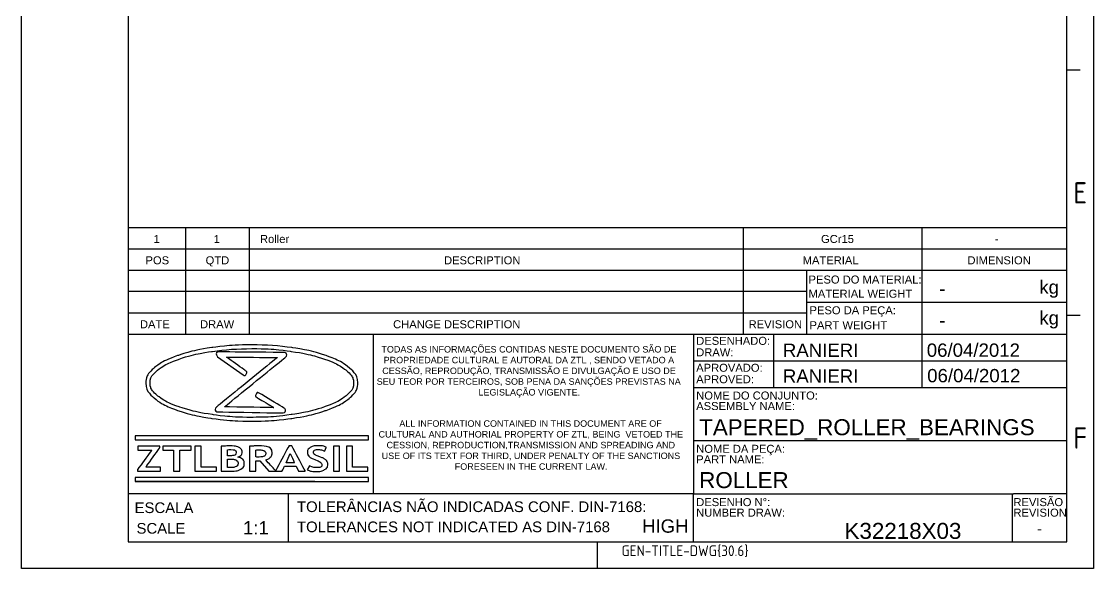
# Model space of a CAD drawing. Header units: millimetres. Extents: x 4980 to 5188, y 1170 to 1461.
# Drawn here: x 4980.2 to 5188.3, y 1170.2 to 1276.4 of the extents above; entities that cross this region are included whole.
import ezdxf
from ezdxf.enums import TextEntityAlignment as Align

# ---------------------------------------------------------------- set-up
doc = ezdxf.new("R2010")
doc.units = ezdxf.units.MM
doc.linetypes.add('ACAD_ISO02W100', pattern=[15, 12, -3])
doc.layers.add('AM_8', color=40, linetype='ACAD_ISO02W100', lineweight=35)
doc.layers.add('Camada 1', color=7, linetype='Continuous')
doc.styles.add('ACISOTS', font='isocp.shx', dxfattribs={"height": 1})
doc.styles.get("Standard").update_dxf_attribs({"font": 'arial.ttf'})

msp = doc.modelspace()

# ---------------------------------------------------------------- linework, layer by layer
at = {"color": 135, "lineweight": 25}
for p, q in [((4980.2381, 1170.15583), (4980.2381, 1460.98679)), ((5188.2702, 1460.98679), (5188.2702, 1170.15583)), ((5185.68274, 1266.92699), (5183.09528, 1266.92699)), ((5185.68274, 1219.31765), (5183.09528, 1219.31765)), ((5092.01654, 1170.15583), (5092.01654, 1175.33076)), ((5188.2702, 1170.15583), (4980.2381, 1170.15583))]:
    msp.add_line(p, q, dxfattribs=at)
for p, q in [((5000.93781, 1455.81186), (5000.93781, 1175.33076)), ((5183.09528, 1175.33076), (5183.09528, 1455.81186)), ((5000.93781, 1236.39491), (5183.09528, 1236.39491)), ((5000.93781, 1236.39491), (5132.63754, 1236.39491)), ((5012.11894, 1219.83514), (5012.11894, 1236.39491)), ((5024.51003, 1219.83514), (5024.51003, 1236.39491)), ((5120.32611, 1219.83514), (5120.32611, 1236.39491)), ((5154.92382, 1236.39491), (5154.92382, 1215.6952)), ((5000.93781, 1232.25497), (5183.09528, 1232.25497)), ((5000.93781, 1232.25497), (5132.63754, 1232.25497)), ((5000.93781, 1228.11503), (5183.09528, 1228.11503)), ((5000.93781, 1228.11503), (5000.93781, 1175.33076)), ((5000.93781, 1228.11503), (5132.63754, 1228.11503)), ((5012.11894, 1215.6952), (5012.11894, 1228.11503)), ((5024.51003, 1215.6952), (5024.51003, 1228.11503)), ((5120.32611, 1215.6952), (5120.32611, 1228.11503)), ((5132.63754, 1215.6952), (5132.63754, 1228.11503)), ((5154.92382, 1228.11503), (5154.92382, 1221.90511)), ((5183.09528, 1175.33076), (5183.09528, 1228.11503)), ((5132.63754, 1223.97508), (5000.93781, 1223.97508)), ((5132.63754, 1221.90511), (5183.09528, 1221.90511)), ((5000.93781, 1219.83514), (5132.63754, 1219.83514)), ((5000.93781, 1215.6952), (5110.64628, 1215.6952)), ((5048.47782, 1215.6952), (5048.47782, 1184.64563)), ((5110.64628, 1215.6952), (5110.64628, 1196.03047)), ((5110.64628, 1215.6952), (5183.09528, 1215.6952)), ((5126.17107, 1215.6952), (5126.17107, 1205.34534)), ((5154.92382, 1215.6952), (5154.92382, 1205.34534)), ((5110.64628, 1210.52027), (5183.09528, 1210.52027)), ((5110.64628, 1205.34534), (5183.09528, 1205.34534)), ((5110.64628, 1196.03047), (5110.64628, 1184.64563)), ((5110.64628, 1194.99549), (5183.09528, 1194.99549)), ((5110.64628, 1184.64563), (5000.93781, 1184.64563)), ((5031.98738, 1184.64563), (5031.98738, 1175.33076)), ((5110.64628, 1175.33076), (5110.64628, 1184.64563)), ((5110.64628, 1184.64563), (5172.74542, 1184.64563)), ((5172.49063, 1184.64563), (5172.49063, 1175.33076)), ((5183.09528, 1184.64563), (5172.74542, 1184.64563)), ((5000.93781, 1175.33076), (5183.09528, 1175.33076)), ((5000.93781, 1175.33076), (5183.09528, 1175.33076))]:
    msp.add_line(p, q)
at = {"layer": 'AM_8', "color": 0, "linetype": 'Continuous'}
msp.add_line((5002.30839, 1187.06762), (5037.19252, 1187.06762), dxfattribs=at)
at = {"layer": 'Camada 1'}
for points, knots in [([(5024.94095, 1213.59867), (5027.68806, 1213.59867), (5030.31341, 1213.40624), (5032.71171, 1213.05805), (5032.71171, 1213.05805), (5035.2045, 1212.69613), (5037.4527, 1212.16542), (5039.3381, 1211.50729), (5039.3381, 1211.50729), (5041.27335, 1210.83181), (5042.83544, 1210.01658), (5043.90313, 1209.10412), (5043.90313, 1209.10412), (5044.94266, 1208.21575), (5045.51702, 1207.23316), (5045.51702, 1206.19443), (5045.51702, 1206.19443), (5045.51702, 1205.1556), (5044.94266, 1204.17301), (5043.90313, 1203.28464), (5043.90313, 1203.28464), (5042.83544, 1202.37218), (5041.27335, 1201.55687), (5039.3381, 1200.88129), (5039.3381, 1200.88129), (5037.45261, 1200.22307), (5035.2045, 1199.69237), (5032.7118, 1199.33045), (5032.7118, 1199.33045), (5030.3135, 1198.98226), (5027.68806, 1198.78983), (5024.94095, 1198.78983), (5024.94095, 1198.78983), (5022.19383, 1198.78983), (5019.56848, 1198.98226), (5017.17001, 1199.33045), (5017.17001, 1199.33045), (5014.67731, 1199.69237), (5012.4292, 1200.22307), (5010.5438, 1200.88129), (5010.5438, 1200.88129), (5008.60855, 1201.55687), (5007.04646, 1202.37218), (5005.97877, 1203.28464), (5005.97877, 1203.28464), (5004.93923, 1204.17301), (5004.36488, 1205.1556), (5004.36488, 1206.19443), (5004.36488, 1206.19443), (5004.36488, 1207.23316), (5004.93923, 1208.21575), (5005.97877, 1209.10412), (5005.97877, 1209.10412), (5007.04646, 1210.01658), (5008.60855, 1210.83181), (5010.5438, 1211.50729), (5010.5438, 1211.50729), (5012.4292, 1212.16542), (5014.6774, 1212.69613), (5017.17018, 1213.05805), (5017.17018, 1213.05805), (5019.56848, 1213.40624), (5022.19383, 1213.59867), (5024.94095, 1213.59867)], [0, 0, 0, 0, 0.058823529, 0.058823529, 0.058823529, 0.088235294, 0.117647059, 0.117647059, 0.117647059, 0.147058824, 0.176470588, 0.176470588, 0.176470588, 0.205882353, 0.235294118, 0.235294118, 0.235294118, 0.264705882, 0.294117647, 0.294117647, 0.294117647, 0.323529412, 0.352941176, 0.352941176, 0.352941176, 0.382352941, 0.411764706, 0.411764706, 0.411764706, 0.441176471, 0.470588235, 0.470588235, 0.470588235, 0.5, 0.529411765, 0.529411765, 0.529411765, 0.558823529, 0.588235294, 0.588235294, 0.588235294, 0.617647059, 0.647058824, 0.647058824, 0.647058824, 0.676470588, 0.705882353, 0.705882353, 0.705882353, 0.735294118, 0.764705882, 0.764705882, 0.764705882, 0.794117647, 0.823529412, 0.823529412, 0.823529412, 0.852941176, 0.882352941, 0.882352941, 0.882352941, 0.941176471, 1, 1, 1, 1]), ([(5024.94095, 1212.86819), (5022.24192, 1212.86819), (5019.66678, 1212.68028), (5017.31816, 1212.34032), (5017.31816, 1212.34032), (5014.87797, 1211.98699), (5012.68166, 1211.46957), (5010.84435, 1210.82826), (5010.84435, 1210.82826), (5009.05636, 1210.20414), (5007.61577, 1209.46746), (5006.63433, 1208.65746), (5006.63433, 1208.65746), (5005.70319, 1207.8889), (5005.1886, 1207.05623), (5005.1886, 1206.19443), (5005.1886, 1206.19443), (5005.1886, 1205.33253), (5005.70319, 1204.49986), (5006.63433, 1203.7313), (5006.63433, 1203.7313), (5007.61577, 1202.92121), (5009.05636, 1202.18454), (5010.84435, 1201.56032), (5010.84435, 1201.56032), (5012.68166, 1200.91902), (5014.87779, 1200.40151), (5017.31798, 1200.04827), (5017.31798, 1200.04827), (5019.6666, 1199.70822), (5022.24174, 1199.52031), (5024.94095, 1199.52031), (5024.94095, 1199.52031), (5027.64015, 1199.52031), (5030.21529, 1199.70822), (5032.56392, 1200.04827), (5032.56392, 1200.04827), (5035.0041, 1200.40151), (5037.20023, 1200.91902), (5039.03754, 1201.56032), (5039.03754, 1201.56032), (5040.82553, 1202.18454), (5042.26612, 1202.92121), (5043.24756, 1203.7313), (5043.24756, 1203.7313), (5044.17871, 1204.49986), (5044.69329, 1205.33253), (5044.69329, 1206.19443), (5044.69329, 1206.19443), (5044.69329, 1207.05623), (5044.17871, 1207.8889), (5043.24756, 1208.65746), (5043.24756, 1208.65746), (5042.26612, 1209.46746), (5040.82553, 1210.20414), (5039.03754, 1210.82826), (5039.03754, 1210.82826), (5037.20023, 1211.46957), (5035.00392, 1211.98699), (5032.56374, 1212.34032), (5032.56374, 1212.34032), (5030.21512, 1212.68028), (5027.63998, 1212.86819), (5024.94095, 1212.86819)], [0, 0, 0, 0, 0.058823529, 0.058823529, 0.058823529, 0.088235294, 0.117647059, 0.117647059, 0.117647059, 0.147058824, 0.176470588, 0.176470588, 0.176470588, 0.205882353, 0.235294118, 0.235294118, 0.235294118, 0.264705882, 0.294117647, 0.294117647, 0.294117647, 0.323529412, 0.352941176, 0.352941176, 0.352941176, 0.382352941, 0.411764706, 0.411764706, 0.411764706, 0.441176471, 0.470588235, 0.470588235, 0.470588235, 0.5, 0.529411765, 0.529411765, 0.529411765, 0.558823529, 0.588235294, 0.588235294, 0.588235294, 0.617647059, 0.647058824, 0.647058824, 0.647058824, 0.676470588, 0.705882353, 0.705882353, 0.705882353, 0.735294118, 0.764705882, 0.764705882, 0.764705882, 0.794117647, 0.823529412, 0.823529412, 0.823529412, 0.852941176, 0.882352941, 0.882352941, 0.882352941, 0.941176471, 1, 1, 1, 1]), ([(5023.22956, 1207.77086), (5023.22956, 1207.77086), (5018.29995, 1211.30335), (5018.29995, 1211.30335), (5018.29995, 1211.30335), (5017.93307, 1211.56636), (5018.08175, 1212.23379), (5018.51443, 1212.23033), (5018.51443, 1212.23033), (5018.51443, 1212.23033), (5031.24544, 1212.12805), (5031.24544, 1212.12805), (5031.24544, 1212.12805), (5031.66368, 1212.12469), (5031.81882, 1211.49445), (5031.47772, 1211.21657), (5031.47772, 1211.21657), (5031.47772, 1211.21657), (5019.62507, 1201.56023), (5019.62507, 1201.56023), (5019.62507, 1201.56023), (5019.62507, 1201.56023), (5029.23155, 1201.40571), (5029.23155, 1201.40571), (5029.23155, 1201.40571), (5029.23155, 1201.40571), (5026.0004, 1203.35229), (5026.0004, 1203.35229), (5026.0004, 1203.35229), (5025.78805, 1203.48034), (5025.57552, 1203.6083), (5025.76078, 1204.05231), (5025.76078, 1204.05231), (5025.94603, 1204.49632), (5026.15856, 1204.36836), (5026.37091, 1204.2404), (5026.37091, 1204.2404), (5026.37091, 1204.2404), (5031.21471, 1201.3222), (5031.21471, 1201.3222), (5031.21471, 1201.3222), (5031.61117, 1201.08328), (5031.4709, 1200.37246), (5031.02467, 1200.37955), (5031.02467, 1200.37955), (5031.02467, 1200.37955), (5018.29366, 1200.58428), (5018.29366, 1200.58428), (5018.29366, 1200.58428), (5017.87658, 1200.59092), (5017.72435, 1201.21868), (5018.06449, 1201.49577), (5018.06449, 1201.49577), (5018.06449, 1201.49577), (5029.90429, 1211.14157), (5029.90429, 1211.14157), (5029.90429, 1211.14157), (5029.90429, 1211.14157), (5020.03631, 1211.221), (5020.03631, 1211.221), (5020.03631, 1211.221), (5020.03631, 1211.221), (5023.65524, 1208.62762), (5023.65524, 1208.62762), (5023.65524, 1208.62762), (5023.85687, 1208.4831), (5024.05851, 1208.33858), (5023.84572, 1207.91024), (5023.84572, 1207.91024), (5023.63283, 1207.48182), (5023.4312, 1207.62634), (5023.22956, 1207.77086)], [0, 0, 0, 0, 0.052631579, 0.052631579, 0.052631579, 0.078947368, 0.105263158, 0.105263158, 0.105263158, 0.131578947, 0.157894737, 0.157894737, 0.157894737, 0.184210526, 0.210526316, 0.210526316, 0.210526316, 0.236842105, 0.263157895, 0.263157895, 0.263157895, 0.289473684, 0.315789474, 0.315789474, 0.315789474, 0.342105263, 0.368421053, 0.368421053, 0.368421053, 0.394736842, 0.421052632, 0.421052632, 0.421052632, 0.447368421, 0.473684211, 0.473684211, 0.473684211, 0.5, 0.526315789, 0.526315789, 0.526315789, 0.552631579, 0.578947368, 0.578947368, 0.578947368, 0.605263158, 0.631578947, 0.631578947, 0.631578947, 0.657894737, 0.684210526, 0.684210526, 0.684210526, 0.710526316, 0.736842105, 0.736842105, 0.736842105, 0.763157895, 0.789473684, 0.789473684, 0.789473684, 0.815789474, 0.842105263, 0.842105263, 0.842105263, 0.868421053, 0.894736842, 0.894736842, 0.894736842, 0.947368421, 1, 1, 1, 1]), ([(5002.39695, 1195.93265), (5002.39695, 1195.93265), (5047.48495, 1195.93265), (5047.48495, 1195.93265), (5047.48495, 1195.93265), (5047.48495, 1195.93265), (5047.5735, 1195.93265), (5047.5735, 1195.93265), (5047.5735, 1195.93265), (5047.5735, 1195.93265), (5047.5735, 1195.84409), (5047.5735, 1195.84409), (5047.5735, 1195.84409), (5047.5735, 1195.84409), (5047.5735, 1195.25751), (5047.5735, 1195.25751), (5047.5735, 1195.25751), (5047.5735, 1195.25751), (5047.5735, 1195.16896), (5047.5735, 1195.16896), (5047.5735, 1195.16896), (5047.5735, 1195.16896), (5047.48495, 1195.16896), (5047.48495, 1195.16896), (5047.48495, 1195.16896), (5047.48495, 1195.16896), (5002.39695, 1195.16896), (5002.39695, 1195.16896), (5002.39695, 1195.16896), (5002.39695, 1195.16896), (5002.30839, 1195.16896), (5002.30839, 1195.16896), (5002.30839, 1195.16896), (5002.30839, 1195.16896), (5002.30839, 1195.25751), (5002.30839, 1195.25751), (5002.30839, 1195.25751), (5002.30839, 1195.25751), (5002.30839, 1195.84409), (5002.30839, 1195.84409), (5002.30839, 1195.84409), (5002.30839, 1195.84409), (5002.30839, 1195.93265), (5002.30839, 1195.93265), (5002.30839, 1195.93265), (5002.30839, 1195.93265), (5002.39695, 1195.93265), (5002.39695, 1195.93265)], [0, 0, 0, 0, 0.076923077, 0.076923077, 0.076923077, 0.115384615, 0.153846154, 0.153846154, 0.153846154, 0.192307692, 0.230769231, 0.230769231, 0.230769231, 0.269230769, 0.307692308, 0.307692308, 0.307692308, 0.346153846, 0.384615385, 0.384615385, 0.384615385, 0.423076923, 0.461538462, 0.461538462, 0.461538462, 0.5, 0.538461538, 0.538461538, 0.538461538, 0.576923077, 0.615384615, 0.615384615, 0.615384615, 0.653846154, 0.692307692, 0.692307692, 0.692307692, 0.730769231, 0.769230769, 0.769230769, 0.769230769, 0.807692308, 0.846153846, 0.846153846, 0.846153846, 0.923076923, 1, 1, 1, 1]), ([(5002.75718, 1189.07071), (5002.75718, 1189.07071), (5002.75718, 1189.34921), (5002.75718, 1189.34921), (5002.75718, 1189.34921), (5002.75718, 1189.34921), (5005.51528, 1193.16375), (5005.51528, 1193.16375), (5005.51528, 1193.16375), (5005.51528, 1193.16375), (5002.80341, 1193.16375), (5002.80341, 1193.16375), (5002.80341, 1193.16375), (5002.80341, 1193.16375), (5002.80341, 1193.93027), (5002.80341, 1193.93027), (5002.80341, 1193.93027), (5002.80341, 1193.93027), (5007.11464, 1193.93027), (5007.11464, 1193.93027), (5007.11464, 1193.93027), (5007.11464, 1193.93027), (5007.11464, 1193.65168), (5007.11464, 1193.65168), (5007.11464, 1193.65168), (5007.11464, 1193.65168), (5004.34734, 1189.83723), (5004.34734, 1189.83723), (5004.34734, 1189.83723), (5004.34734, 1189.83723), (5007.21321, 1189.83723), (5007.21321, 1189.83723), (5007.21321, 1189.83723), (5007.21321, 1189.83723), (5007.21321, 1189.07071), (5007.21321, 1189.07071), (5007.21321, 1189.07071), (5007.21321, 1189.07071), (5002.75718, 1189.07071), (5002.75718, 1189.07071)], [0, 0, 0, 0, 0.090909091, 0.090909091, 0.090909091, 0.136363636, 0.181818182, 0.181818182, 0.181818182, 0.227272727, 0.272727273, 0.272727273, 0.272727273, 0.318181818, 0.363636364, 0.363636364, 0.363636364, 0.409090909, 0.454545455, 0.454545455, 0.454545455, 0.5, 0.545454545, 0.545454545, 0.545454545, 0.590909091, 0.636363636, 0.636363636, 0.636363636, 0.681818182, 0.727272727, 0.727272727, 0.727272727, 0.772727273, 0.818181818, 0.818181818, 0.818181818, 0.909090909, 1, 1, 1, 1]), ([(5010.94194, 1193.16375), (5010.94194, 1193.16375), (5010.94194, 1189.07071), (5010.94194, 1189.07071), (5010.94194, 1189.07071), (5010.94194, 1189.07071), (5009.7678, 1189.07071), (5009.7678, 1189.07071), (5009.7678, 1189.07071), (5009.7678, 1189.07071), (5009.7678, 1193.16375), (5009.7678, 1193.16375), (5009.7678, 1193.16375), (5009.7678, 1193.16375), (5007.66465, 1193.16375), (5007.66465, 1193.16375), (5007.66465, 1193.16375), (5007.66465, 1193.16375), (5007.66465, 1193.93027), (5007.66465, 1193.93027), (5007.66465, 1193.93027), (5007.66465, 1193.93027), (5013.13922, 1193.93027), (5013.13922, 1193.93027), (5013.13922, 1193.93027), (5013.13922, 1193.93027), (5013.13922, 1193.16375), (5013.13922, 1193.16375), (5013.13922, 1193.16375), (5013.13922, 1193.16375), (5010.94194, 1193.16375), (5010.94194, 1193.16375)], [0, 0, 0, 0, 0.111111111, 0.111111111, 0.111111111, 0.166666667, 0.222222222, 0.222222222, 0.222222222, 0.277777778, 0.333333333, 0.333333333, 0.333333333, 0.388888889, 0.444444444, 0.444444444, 0.444444444, 0.5, 0.555555556, 0.555555556, 0.555555556, 0.611111111, 0.666666667, 0.666666667, 0.666666667, 0.722222222, 0.777777778, 0.777777778, 0.777777778, 0.888888889, 1, 1, 1, 1]), ([(5013.90645, 1189.07071), (5013.90645, 1189.07071), (5013.90645, 1193.93027), (5013.90645, 1193.93027), (5013.90645, 1193.93027), (5013.90645, 1193.93027), (5015.08058, 1193.93027), (5015.08058, 1193.93027), (5015.08058, 1193.93027), (5015.08058, 1193.93027), (5015.08058, 1189.83723), (5015.08058, 1189.83723), (5015.08058, 1189.83723), (5015.08058, 1189.83723), (5018.06971, 1189.83723), (5018.06971, 1189.83723), (5018.06971, 1189.83723), (5018.06971, 1189.83723), (5018.06971, 1189.07071), (5018.06971, 1189.07071), (5018.06971, 1189.07071), (5018.06971, 1189.07071), (5013.90645, 1189.07071), (5013.90645, 1189.07071)], [0, 0, 0, 0, 0.142857143, 0.142857143, 0.142857143, 0.214285714, 0.285714286, 0.285714286, 0.285714286, 0.357142857, 0.428571429, 0.428571429, 0.428571429, 0.5, 0.571428571, 0.571428571, 0.571428571, 0.642857143, 0.714285714, 0.714285714, 0.714285714, 0.857142857, 1, 1, 1, 1]), ([(5021.03892, 1189.07071), (5021.03892, 1189.07071), (5019.01582, 1189.07071), (5019.01582, 1189.07071), (5019.01582, 1189.07071), (5019.01582, 1189.07071), (5019.01582, 1193.92682), (5019.01582, 1193.92682), (5019.01582, 1193.92682), (5019.908, 1193.95737), (5020.53195, 1193.97322), (5020.88935, 1193.97322), (5020.88935, 1193.97322), (5021.57662, 1193.97322), (5022.1129, 1193.86563), (5022.49961, 1193.64947), (5022.49961, 1193.64947), (5022.88641, 1193.43428), (5023.07893, 1193.12638), (5023.07893, 1192.72674), (5023.07893, 1192.72674), (5023.07893, 1192.3417), (5022.80149, 1192.03717), (5022.24838, 1191.8141), (5022.24838, 1191.8141), (5023.06972, 1191.60352), (5023.48105, 1191.16978), (5023.48105, 1190.51316), (5023.48105, 1190.51316), (5023.48105, 1190.07154), (5023.25303, 1189.7206), (5022.79998, 1189.46017), (5022.79998, 1189.46017), (5022.34553, 1189.20097), (5021.7585, 1189.07071), (5021.03892, 1189.07071)], [0, 0, 0, 0, 0.1, 0.1, 0.1, 0.15, 0.2, 0.2, 0.2, 0.25, 0.3, 0.3, 0.3, 0.35, 0.4, 0.4, 0.4, 0.45, 0.5, 0.5, 0.5, 0.55, 0.6, 0.6, 0.6, 0.65, 0.7, 0.7, 0.7, 0.75, 0.8, 0.8, 0.8, 0.9, 1, 1, 1, 1]), ([(5020.18986, 1193.23734), (5020.18986, 1193.23734), (5020.18986, 1192.07232), (5020.18986, 1192.07232), (5020.18986, 1192.07232), (5020.37025, 1192.06435), (5020.55966, 1192.05984), (5020.75847, 1192.05984), (5020.75847, 1192.05984), (5021.52269, 1192.05984), (5021.90488, 1192.27042), (5021.90488, 1192.69264), (5021.90488, 1192.69264), (5021.90488, 1193.06634), (5021.5582, 1193.25319), (5020.86332, 1193.25319), (5020.86332, 1193.25319), (5020.67983, 1193.25319), (5020.45499, 1193.24752), (5020.18986, 1193.23734)], [0, 0, 0, 0, 0.166666667, 0.166666667, 0.166666667, 0.25, 0.333333333, 0.333333333, 0.333333333, 0.416666667, 0.5, 0.5, 0.5, 0.583333333, 0.666666667, 0.666666667, 0.666666667, 0.833333333, 1, 1, 1, 1]), ([(5028.24683, 1189.07071), (5028.24683, 1189.07071), (5026.48258, 1191.07698), (5026.48258, 1191.07698), (5026.48258, 1191.07698), (5026.30529, 1191.07928), (5026.05726, 1191.08716), (5025.73678, 1191.1008), (5025.73678, 1191.1008), (5025.73678, 1191.1008), (5025.73678, 1189.07071), (5025.73678, 1189.07071), (5025.73678, 1189.07071), (5025.73678, 1189.07071), (5024.51801, 1189.07071), (5024.51801, 1189.07071), (5024.51801, 1189.07071), (5024.51801, 1189.07071), (5024.51801, 1193.93027), (5024.51801, 1193.93027), (5024.51801, 1193.93027), (5024.58425, 1193.93027), (5024.83849, 1193.93824), (5025.28223, 1193.95515), (5025.28223, 1193.95515), (5025.72438, 1193.97216), (5026.08028, 1193.98004), (5026.35152, 1193.98004), (5026.35152, 1193.98004), (5028.03103, 1193.98004), (5028.87078, 1193.5022), (5028.87078, 1192.54671), (5028.87078, 1192.54671), (5028.87078, 1192.25908), (5028.75372, 1191.99758), (5028.52259, 1191.76088), (5028.52259, 1191.76088), (5028.29146, 1191.52427), (5027.99871, 1191.35778), (5027.64741, 1191.26046), (5027.64741, 1191.26046), (5027.64741, 1191.26046), (5029.60109, 1189.07071), (5029.60109, 1189.07071), (5029.60109, 1189.07071), (5029.60109, 1189.07071), (5028.24683, 1189.07071), (5028.24683, 1189.07071)], [0, 0, 0, 0, 0.076923077, 0.076923077, 0.076923077, 0.115384615, 0.153846154, 0.153846154, 0.153846154, 0.192307692, 0.230769231, 0.230769231, 0.230769231, 0.269230769, 0.307692308, 0.307692308, 0.307692308, 0.346153846, 0.384615385, 0.384615385, 0.384615385, 0.423076923, 0.461538462, 0.461538462, 0.461538462, 0.5, 0.538461538, 0.538461538, 0.538461538, 0.576923077, 0.615384615, 0.615384615, 0.615384615, 0.653846154, 0.692307692, 0.692307692, 0.692307692, 0.730769231, 0.769230769, 0.769230769, 0.769230769, 0.807692308, 0.846153846, 0.846153846, 0.846153846, 0.923076923, 1, 1, 1, 1]), ([(5025.73678, 1193.18075), (5025.73678, 1193.18075), (5025.73678, 1191.8311), (5025.73678, 1191.8311), (5025.73678, 1191.8311), (5025.954, 1191.81756), (5026.12039, 1191.81074), (5026.23445, 1191.81074), (5026.23445, 1191.81074), (5026.72442, 1191.81074), (5027.08342, 1191.86165), (5027.30994, 1191.96349), (5027.30994, 1191.96349), (5027.53796, 1192.06542), (5027.65202, 1192.26245), (5027.65202, 1192.55689), (5027.65202, 1192.55689), (5027.65202, 1192.79572), (5027.53035, 1192.96326), (5027.28523, 1193.05731), (5027.28523, 1193.05731), (5027.04188, 1193.15241), (5026.65809, 1193.19997), (5026.13439, 1193.19997), (5026.13439, 1193.19997), (5026.00793, 1193.19997), (5025.87537, 1193.1943), (5025.73678, 1193.18075)], [0, 0, 0, 0, 0.125, 0.125, 0.125, 0.1875, 0.25, 0.25, 0.25, 0.3125, 0.375, 0.375, 0.375, 0.4375, 0.5, 0.5, 0.5, 0.5625, 0.625, 0.625, 0.625, 0.6875, 0.75, 0.75, 0.75, 0.875, 1, 1, 1, 1]), ([(5034.02479, 1189.07071), (5034.02479, 1189.07071), (5033.54252, 1190.05569), (5033.54252, 1190.05569), (5033.54252, 1190.05569), (5033.54252, 1190.05569), (5031.27599, 1190.05569), (5031.27599, 1190.05569), (5031.27599, 1190.05569), (5031.27599, 1190.05569), (5030.81525, 1189.07071), (5030.81525, 1189.07071), (5030.81525, 1189.07071), (5030.81525, 1189.07071), (5029.51173, 1189.07071), (5029.51173, 1189.07071), (5029.51173, 1189.07071), (5029.51173, 1189.07071), (5032.14807, 1193.99704), (5032.14807, 1193.99704), (5032.14807, 1193.99704), (5032.14807, 1193.99704), (5032.66274, 1193.99704), (5032.66274, 1193.99704), (5032.66274, 1193.99704), (5032.66274, 1193.99704), (5035.32068, 1189.07071), (5035.32068, 1189.07071), (5035.32068, 1189.07071), (5035.32068, 1189.07071), (5034.02479, 1189.07071), (5034.02479, 1189.07071)], [0, 0, 0, 0, 0.111111111, 0.111111111, 0.111111111, 0.166666667, 0.222222222, 0.222222222, 0.222222222, 0.277777778, 0.333333333, 0.333333333, 0.333333333, 0.388888889, 0.444444444, 0.444444444, 0.444444444, 0.5, 0.555555556, 0.555555556, 0.555555556, 0.611111111, 0.666666667, 0.666666667, 0.666666667, 0.722222222, 0.777777778, 0.777777778, 0.777777778, 0.888888889, 1, 1, 1, 1]), ([(5032.4054, 1192.51049), (5032.4054, 1192.51049), (5031.61037, 1190.71577), (5031.61037, 1190.71577), (5031.61037, 1190.71577), (5031.61037, 1190.71577), (5033.19885, 1190.71577), (5033.19885, 1190.71577), (5033.19885, 1190.71577), (5033.19885, 1190.71577), (5032.4054, 1192.51049), (5032.4054, 1192.51049)], [0, 0, 0, 0, 0.25, 0.25, 0.25, 0.375, 0.5, 0.5, 0.5, 0.75, 1, 1, 1, 1]), ([(5035.7043, 1189.33903), (5035.7043, 1189.33903), (5036.13883, 1190.11237), (5036.13883, 1190.11237), (5036.13883, 1190.11237), (5036.60108, 1189.87345), (5037.05713, 1189.75452), (5037.50548, 1189.75452), (5037.50548, 1189.75452), (5038.19575, 1189.75452), (5038.53943, 1189.93118), (5038.53943, 1190.28442), (5038.53943, 1190.28442), (5038.53943, 1190.45091), (5038.4577, 1190.60835), (5038.296, 1190.7589), (5038.296, 1190.7589), (5038.13421, 1190.90944), (5037.79824, 1191.07813), (5037.29135, 1191.26498), (5037.29135, 1191.26498), (5036.78438, 1191.45183), (5036.44239, 1191.60582), (5036.26679, 1191.72581), (5036.26679, 1191.72581), (5036.09101, 1191.84695), (5035.95552, 1191.98962), (5035.85988, 1192.15601), (5035.85988, 1192.15601), (5035.76593, 1192.32134), (5035.71811, 1192.50473), (5035.71811, 1192.70637), (5035.71811, 1192.70637), (5035.71811, 1193.08228), (5035.90611, 1193.39355), (5036.2806, 1193.64158), (5036.2806, 1193.64158), (5036.65501, 1193.88953), (5037.13568, 1194.01289), (5037.72279, 1194.01289), (5037.72279, 1194.01289), (5038.48701, 1194.01289), (5039.04791, 1193.9076), (5039.4069, 1193.69808), (5039.4069, 1193.69808), (5039.4069, 1193.69808), (5039.04932, 1192.95538), (5039.04932, 1192.95538), (5039.04932, 1192.95538), (5038.63799, 1193.17163), (5038.20195, 1193.28029), (5037.74581, 1193.28029), (5037.74581, 1193.28029), (5037.47466, 1193.28029), (5037.26514, 1193.22715), (5037.11566, 1193.12293), (5037.11566, 1193.12293), (5036.96627, 1193.01763), (5036.89224, 1192.88064), (5036.89224, 1192.7131), (5036.89224, 1192.7131), (5036.89224, 1192.43451), (5037.31128, 1192.14476), (5038.15103, 1191.84359), (5038.15103, 1191.84359), (5038.59336, 1191.68499), (5038.91224, 1191.53781), (5039.10786, 1191.40419), (5039.10786, 1191.40419), (5039.30374, 1191.27065), (5039.45304, 1191.11435), (5039.55479, 1190.93662), (5039.55479, 1190.93662), (5039.65804, 1190.7589), (5039.70887, 1190.55965), (5039.70887, 1190.3411), (5039.70887, 1190.3411), (5039.70887, 1189.94704), (5039.49776, 1189.62319), (5039.07403, 1189.36958), (5039.07403, 1189.36958), (5038.65189, 1189.1149), (5038.0848, 1188.98809), (5037.37459, 1188.98809), (5037.37459, 1188.98809), (5036.75817, 1188.98809), (5036.20197, 1189.10462), (5035.7043, 1189.33903)], [0, 0, 0, 0, 0.043478261, 0.043478261, 0.043478261, 0.065217391, 0.086956522, 0.086956522, 0.086956522, 0.108695652, 0.130434783, 0.130434783, 0.130434783, 0.152173913, 0.173913043, 0.173913043, 0.173913043, 0.195652174, 0.217391304, 0.217391304, 0.217391304, 0.239130435, 0.260869565, 0.260869565, 0.260869565, 0.282608696, 0.304347826, 0.304347826, 0.304347826, 0.326086957, 0.347826087, 0.347826087, 0.347826087, 0.369565217, 0.391304348, 0.391304348, 0.391304348, 0.413043478, 0.434782609, 0.434782609, 0.434782609, 0.456521739, 0.47826087, 0.47826087, 0.47826087, 0.5, 0.52173913, 0.52173913, 0.52173913, 0.543478261, 0.565217391, 0.565217391, 0.565217391, 0.586956522, 0.608695652, 0.608695652, 0.608695652, 0.630434783, 0.652173913, 0.652173913, 0.652173913, 0.673913043, 0.695652174, 0.695652174, 0.695652174, 0.717391304, 0.739130435, 0.739130435, 0.739130435, 0.760869565, 0.782608696, 0.782608696, 0.782608696, 0.804347826, 0.826086957, 0.826086957, 0.826086957, 0.847826087, 0.869565217, 0.869565217, 0.869565217, 0.891304348, 0.913043478, 0.913043478, 0.913043478, 0.956521739, 1, 1, 1, 1]), ([(5040.76895, 1189.07071), (5040.76895, 1189.07071), (5040.76895, 1193.93027), (5040.76895, 1193.93027), (5040.76895, 1193.93027), (5040.76895, 1193.93027), (5041.94299, 1193.93027), (5041.94299, 1193.93027), (5041.94299, 1193.93027), (5041.94299, 1193.93027), (5041.94299, 1189.07071), (5041.94299, 1189.07071), (5041.94299, 1189.07071), (5041.94299, 1189.07071), (5040.76895, 1189.07071), (5040.76895, 1189.07071)], [0, 0, 0, 0, 0.2, 0.2, 0.2, 0.3, 0.4, 0.4, 0.4, 0.5, 0.6, 0.6, 0.6, 0.8, 1, 1, 1, 1]), ([(5043.31903, 1189.07071), (5043.31903, 1189.07071), (5043.31903, 1193.93027), (5043.31903, 1193.93027), (5043.31903, 1193.93027), (5043.31903, 1193.93027), (5044.49316, 1193.93027), (5044.49316, 1193.93027), (5044.49316, 1193.93027), (5044.49316, 1193.93027), (5044.49316, 1189.83723), (5044.49316, 1189.83723), (5044.49316, 1189.83723), (5044.49316, 1189.83723), (5047.48229, 1189.83723), (5047.48229, 1189.83723), (5047.48229, 1189.83723), (5047.48229, 1189.83723), (5047.48229, 1189.07071), (5047.48229, 1189.07071), (5047.48229, 1189.07071), (5047.48229, 1189.07071), (5043.31903, 1189.07071), (5043.31903, 1189.07071)], [0, 0, 0, 0, 0.142857143, 0.142857143, 0.142857143, 0.214285714, 0.285714286, 0.285714286, 0.285714286, 0.357142857, 0.428571429, 0.428571429, 0.428571429, 0.5, 0.571428571, 0.571428571, 0.571428571, 0.642857143, 0.714285714, 0.714285714, 0.714285714, 0.857142857, 1, 1, 1, 1]), ([(5020.18986, 1191.39976), (5020.18986, 1191.39976), (5020.18986, 1189.79419), (5020.18986, 1189.79419), (5020.18986, 1189.79419), (5020.42728, 1189.77843), (5020.61979, 1189.77037), (5020.76768, 1189.77037), (5020.76768, 1189.77037), (5021.29156, 1189.77037), (5021.67208, 1189.83608), (5021.90781, 1189.96625), (5021.90781, 1189.96625), (5022.14371, 1190.09651), (5022.26229, 1190.31382), (5022.26229, 1190.61624), (5022.26229, 1190.61624), (5022.26229, 1190.89252), (5022.15292, 1191.09398), (5021.93251, 1191.21973), (5021.93251, 1191.21973), (5021.71219, 1191.34645), (5021.32858, 1191.40879), (5020.78158, 1191.40879), (5020.78158, 1191.40879), (5020.66761, 1191.40879), (5020.47031, 1191.40649), (5020.18986, 1191.39976)], [0, 0, 0, 0, 0.125, 0.125, 0.125, 0.1875, 0.25, 0.25, 0.25, 0.3125, 0.375, 0.375, 0.375, 0.4375, 0.5, 0.5, 0.5, 0.5625, 0.625, 0.625, 0.625, 0.6875, 0.75, 0.75, 0.75, 0.875, 1, 1, 1, 1]), ([(5002.39695, 1187.83131), (5002.39695, 1187.83131), (5047.48495, 1187.83131), (5047.48495, 1187.83131), (5047.48495, 1187.83131), (5047.48495, 1187.83131), (5047.5735, 1187.83131), (5047.5735, 1187.83131), (5047.5735, 1187.83131), (5047.5735, 1187.83131), (5047.5735, 1187.74276), (5047.5735, 1187.74276), (5047.5735, 1187.74276), (5047.5735, 1187.74276), (5047.5735, 1187.15618), (5047.5735, 1187.15618), (5047.5735, 1187.15618), (5047.5735, 1187.15618), (5047.5735, 1187.06762), (5047.5735, 1187.06762), (5047.5735, 1187.06762), (5047.5735, 1187.06762), (5047.48495, 1187.06762), (5047.48495, 1187.06762), (5047.48495, 1187.06762), (5047.48495, 1187.06762), (5002.39695, 1187.06762), (5002.39695, 1187.06762), (5002.39695, 1187.06762), (5002.39695, 1187.06762), (5002.30839, 1187.06762), (5002.30839, 1187.06762), (5002.30839, 1187.06762), (5002.30839, 1187.06762), (5002.30839, 1187.15618), (5002.30839, 1187.15618), (5002.30839, 1187.15618), (5002.30839, 1187.15618), (5002.30839, 1187.74276), (5002.30839, 1187.74276), (5002.30839, 1187.74276), (5002.30839, 1187.74276), (5002.30839, 1187.83131), (5002.30839, 1187.83131), (5002.30839, 1187.83131), (5002.30839, 1187.83131), (5002.39695, 1187.83131), (5002.39695, 1187.83131)], [0, 0, 0, 0, 0.076923077, 0.076923077, 0.076923077, 0.115384615, 0.153846154, 0.153846154, 0.153846154, 0.192307692, 0.230769231, 0.230769231, 0.230769231, 0.269230769, 0.307692308, 0.307692308, 0.307692308, 0.346153846, 0.384615385, 0.384615385, 0.384615385, 0.423076923, 0.461538462, 0.461538462, 0.461538462, 0.5, 0.538461538, 0.538461538, 0.538461538, 0.576923077, 0.615384615, 0.615384615, 0.615384615, 0.653846154, 0.692307692, 0.692307692, 0.692307692, 0.730769231, 0.769230769, 0.769230769, 0.769230769, 0.807692308, 0.846153846, 0.846153846, 0.846153846, 0.923076923, 1, 1, 1, 1])]:
    msp.add_open_spline(points, degree=3, knots=knots, dxfattribs=at)

# ---------------------------------------------------------------- texts
at = {"color": 135, "lineweight": 25, "style": 'ACISOTS'}
for s, p in [('E', (5185.68274, 1243.12232)), ('F', (5185.68274, 1195.51298))]:
    msp.add_text(s, height=4.13994, dxfattribs=at).set_placement(p, align=Align.MIDDLE)
for s, height, p in [('1', 1.55248, (5005.87264, 1233.38266)), ('1', 1.55248, (5017.5355, 1233.38266)), ('Roller', 1.552478, (5026.52291, 1233.38266)), ('GCr15', 1.552478, (5135.38769, 1233.38266)), ('-', 1.55248, (5169.09864, 1233.38266)), ('POS', 1.552478, (5004.3114, 1229.24272)), ('QTD', 1.552478, (5015.97426, 1229.24272)), ('DESCRIPTION', 1.5524784, (5062.23637, 1229.24272)), ('MATERIAL', 1.552478, (5131.82604, 1229.24272)), ('DIMENSION', 1.552478, (5163.79719, 1229.24272)), ('PESO DO MATERIAL:', 1.5524784, (5132.96496, 1225.50475)), ('kg', 2.587464, (5177.74708, 1223.52011)), ('MATERIAL WEIGHT', 1.5524784, (5132.96496, 1222.75514)), ('PESO DA PEÇA:', 1.5524784, (5133.15872, 1219.53823)), ('kg', 2.587464, (5177.74708, 1217.5505)), ('DATE', 1.552478, (5003.2304, 1216.82289)), ('DRAW', 1.552478, (5014.89327, 1216.82289)), ('CHANGE DESCRIPTION', 1.5524784, (5052.35299, 1216.82289)), ('REVISION', 1.552478, (5121.34315, 1216.82289)), ('PART WEIGHT', 1.5524784, (5133.15872, 1216.64102)), ('DESENHADO:', 1.552478, (5111.16746, 1213.60511)), ('DRAW:', 1.552478, (5111.16746, 1211.3721)), ('APROVADO:', 1.552478, (5111.16746, 1208.37658)), ('APROVED:', 1.552478, (5111.16746, 1206.14357)), ('NOME DO CONJUNTO:', 1.5524784, (5111.16746, 1202.98467)), ('ASSEMBLY NAME:', 1.5524784, (5111.16746, 1200.94043)), ('NOME DA PEÇA:', 1.5524784, (5111.16746, 1192.63481)), ('PART NAME:', 1.552478, (5111.16746, 1190.59058)), ('TOLERÂNCIAS NÃO INDICADAS CONF. DIN-7168:', 2.0699712, (5033.70166, 1181.13095)), ('DESENHO N%%d:', 1.5524784, (5111.16746, 1182.28495)), ('REVISÃO', 1.552478, (5172.72119, 1182.28495)), ('ESCALA', 2.069971, (5002.19231, 1180.93817)), ('NUMBER DRAW:', 1.5524784, (5111.16746, 1180.24072)), ('REVISION', 1.552478, (5172.72119, 1180.24072)), ('SCALE', 2.069971, (5002.56652, 1176.93794)), ('TOLERANCES NOT INDICATED AS DIN-7168', 2.0699712, (5033.70166, 1177.22394))]:
    msp.add_text(s, height=height).set_placement(p)
at = {"linetype": 'Continuous', "char_height": 1.2523326, "attachment_point": 1}
for s, width, insert in [('\\pi1.4465;TODAS AS INFORMAÇÕES CONTIDAS NESTE DOCUMENTO SÃO DE \\P\\pi1.8801;PROPRIEDADE CULTURAL E AUTORAL DA ZTL , SENDO VETADO A \\P\\pi1.6127;CESSÃO, REPRODUÇÃO, TRANSMISSÃO E DIVULGAÇÃO E USO DE \\P\\pi0.5389;SEU TEOR POR TERCEIROS, SOB PENA DA SANÇÕES PREVISTAS NA \\P\\pi20.278;LEGISLAÇÃO VIGENTE.', 60.0117557, (5048.63473, 1213.36437)), ('\\pi4.23;ALL INFORMATION CONTAINED IN THIS DOCUMENT ARE OF \\P\\pi0.19532;CULTURAL AND AUTHORIAL PROPERTY OF ZTL, BEING  VETOED THE \\P\\pi1.7509;CESSION, REPRODUCTION,TRANSMISSION AND SPREADING AND \\P\\pi0.8044;USE OF ITS TEXT FOR THIRD, UNDER PENALTY OF THE SANCTIONS \\P\\pi14.981;FORESEEN IN THE CURRENT LAW.', 59.3126336, (5049.33385, 1198.94357))]:
    msp.add_mtext_dynamic_manual_height_columns(s, width=width, gutter_width=12.5, heights=[0], dxfattribs=dict(at, insert=insert))
for p in [(5158.3191, 1224.52041), (5158.3191, 1218.36272)]:
    msp.add_attdef('-', text='', height=2.58746).set_placement(p, align=Align.MIDDLE_LEFT)
for tag, p, height in [('RANIERI', (5127.98514, 1211.24978), 2.58746), ('06/04/2012', (5155.90533, 1211.28034), 2.58746), ('RANIERI', (5127.98305, 1206.2425), 2.58746), ('06/04/2012', (5155.98856, 1206.32842), 2.58746), ('TAPERED_ROLLER_BEARINGS', (5111.75223, 1196.05591), 3.10496), ('ROLLER', (5111.75223, 1185.7846), 3.10496), ('K32218X03', (5139.95462, 1175.92065), 3.10496)]:
    msp.add_attdef(tag, p, '', height=height)
for tag, height, p in [('HIGH', 2.58746, (5105.16924, 1178.41293)), ('1:1', 2.58746, (5025.72848, 1178.07014)), ('-', 2.02397, (5177.77414, 1177.90706))]:
    msp.add_attdef(tag, text='', height=height).set_placement(p, align=Align.MIDDLE_CENTER)
at = {"color": 135, "style": 'ACISOTS'}
msp.add_attdef('GEN-TITLE-DWG{30.6}', (5096.6776, 1172.58396), '', height=2.06997, dxfattribs=at)

doc.saveas('drawing.dxf')
